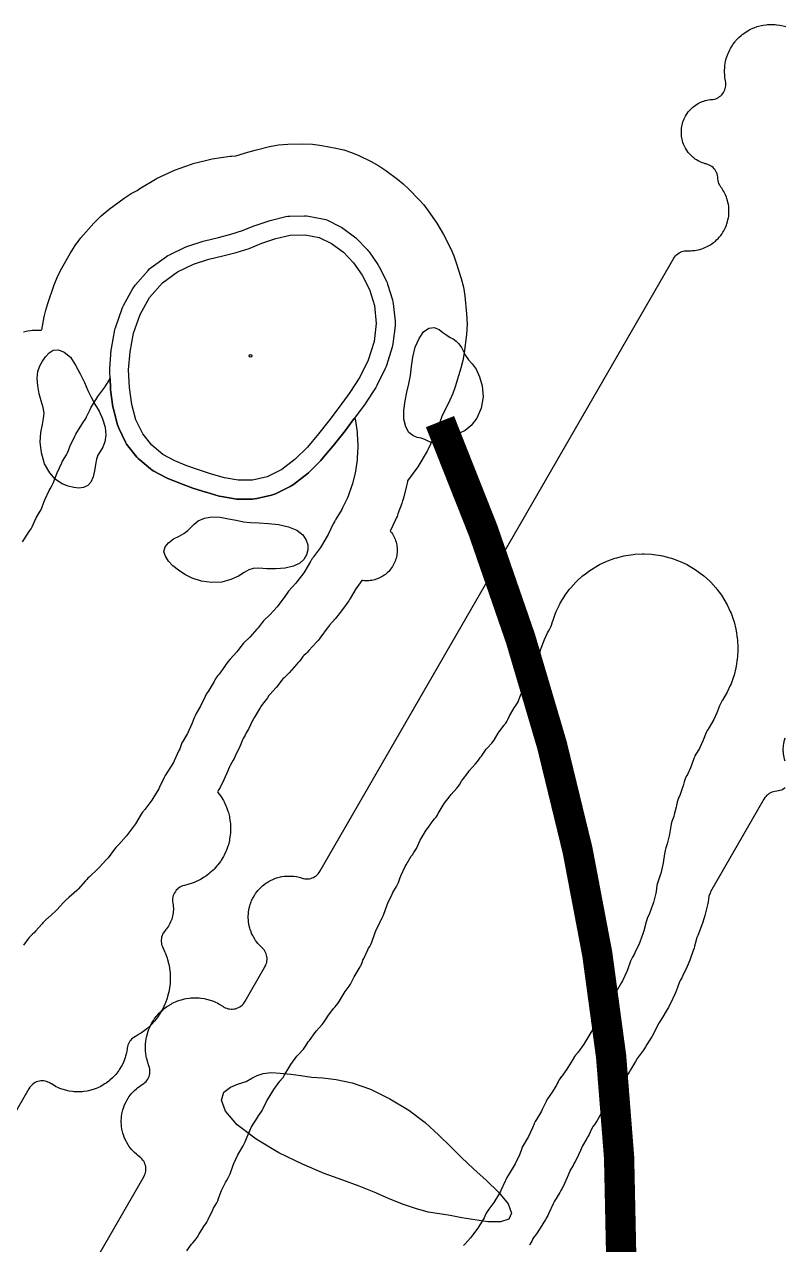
# Model space of a CAD drawing. Extents: x 425531 to 428300, y 1577248 to 1578701.
# Drawn here: x 425972.9 to 426173.7, y 1578055.8 to 1578377.9 of the extents above; entities that cross this region are included whole.
import ezdxf

# ---------------------------------------------------------------- set-up
doc = ezdxf.new("R2010")
doc.units = 21
for name, color, linetype, true_color in [('L-GOLF-BNKR', 7, 'Continuous', 0xe9dcb5), ('L-GOLF-CART', 7, 'Continuous', 0xcfcac0), ('L-GOLF-COLLAR', 7, 'Continuous', 0x5f9a33), ('L-GOLF-FWY', 7, 'Continuous', 0x6a9e35), ('L-GOLF-GRN', 7, 'Continuous', 0x74b23e), ('L-GOLF-PIN', 7, 'Continuous', 0xe0262b), ('L-GOLF-ROUGH', 7, 'Continuous', 0x4f7d2c)]:
    doc.layers.add(name, color=color, linetype=linetype, true_color=true_color)

msp = doc.modelspace()

# ---------------------------------------------------------------- linework, layer by layer
at = {"layer": 'L-GOLF-BNKR'}
for points, elevation in [([(426085.3, 1578295.3), (426086.1, 1578294.9), (426086.9, 1578294.3), (426087.6, 1578293.6), (426088.3, 1578292.6), (426088.8, 1578291.6), (426089.4, 1578290.5), (426090.2, 1578289.4), (426091.1, 1578288.3), (426092.2, 1578286.9), (426093.1, 1578284.9), (426093.8, 1578282.5), (426094, 1578279.6), (426093.5, 1578276.6), (426092.4, 1578274), (426090.9, 1578272), (426089.3, 1578270.7), (426087.8, 1578270), (426086.4, 1578269.4), (426085.3, 1578268.9), (426084.2, 1578268.3), (426083.2, 1578267.7), (426082.2, 1578267.3), (426081.3, 1578267.3), (426080.3, 1578267.5), (426079.5, 1578267.9), (426078.6, 1578268.3), (426077.7, 1578268.7), (426076.6, 1578268.9), (426075.5, 1578269.4), (426074.4, 1578270.2), (426073.6, 1578271.7), (426073.1, 1578273.7), (426073.1, 1578276), (426073.4, 1578278.5), (426073.9, 1578280.8), (426074.4, 1578283), (426074.8, 1578285.2), (426075.1, 1578287.6), (426075.5, 1578290.1), (426076.1, 1578292.7), (426077.1, 1578295), (426078.3, 1578296.8), (426079.7, 1578297.7), (426081.1, 1578297.9), (426082.4, 1578297.4), (426083.4, 1578296.6), (426084.4, 1578295.9), (426085.3, 1578295.3)], 68.46), ([(425990.4, 1578257.1), (425989.6, 1578256.2), (425988.5, 1578255.7), (425987.2, 1578255.5), (425985.9, 1578255.7), (425984.4, 1578256), (425982.8, 1578256.6), (425981.1, 1578257.8), (425979.6, 1578259.5), (425978.2, 1578261.9), (425977.4, 1578264.8), (425977, 1578267.6), (425977.2, 1578270.2), (425977.6, 1578272.3), (425977.9, 1578273.9), (425978.1, 1578275.3), (425977.8, 1578276.8), (425977.3, 1578278.5), (425976.8, 1578280.4), (425976.4, 1578282.5), (425976.2, 1578284.5), (425976.4, 1578286.3), (425976.9, 1578287.8), (425977.6, 1578289), (425978.4, 1578290.2), (425979.4, 1578291.2), (425980.5, 1578291.9), (425981.9, 1578292), (425983.4, 1578291.4), (425985, 1578290.1), (425986.4, 1578288), (425987.6, 1578285.7), (425988.7, 1578283.4), (425989.6, 1578281.3), (425990.5, 1578279.5), (425991.5, 1578277.7), (425992.6, 1578275.8), (425993.5, 1578273.8), (425994.2, 1578271.6), (425994.4, 1578269.5), (425994.1, 1578267.7), (425993.6, 1578266.3), (425992.9, 1578265.2), (425992.3, 1578264.2), (425991.9, 1578263.1), (425991.6, 1578261.7), (425991.4, 1578260.1), (425991, 1578258.5), (425990.4, 1578257.1)], 68.43), ([(426047.4, 1578237.9), (426046.7, 1578236.7), (426045.6, 1578235.7), (426043.9, 1578234.9), (426041.7, 1578234.4), (426039.3, 1578234.2), (426036.9, 1578234.2), (426034.8, 1578234.4), (426033.3, 1578234.3), (426032.1, 1578233.9), (426030.9, 1578233.2), (426029.4, 1578232.3), (426027.4, 1578231.4), (426025, 1578230.7), (426022.3, 1578230.6), (426019.6, 1578230.9), (426017.2, 1578231.7), (426015.2, 1578232.7), (426013.6, 1578233.8), (426012.1, 1578235), (426010.9, 1578236.2), (426010.1, 1578237.5), (426009.7, 1578238.7), (426010, 1578240), (426010.9, 1578241.1), (426012.2, 1578242.1), (426013.7, 1578242.8), (426015, 1578243.5), (426016, 1578244.3), (426016.8, 1578245.1), (426017.7, 1578246), (426018.8, 1578246.9), (426020.4, 1578247.6), (426022.4, 1578247.9), (426024.6, 1578247.8), (426026.8, 1578247.4), (426028.8, 1578247), (426030.7, 1578246.6), (426032.6, 1578246.4), (426034.8, 1578246.3), (426037.3, 1578246.2), (426040, 1578245.9), (426042.6, 1578245.3), (426044.8, 1578244.4), (426046.4, 1578243.2), (426047.3, 1578241.8), (426047.7, 1578240.5), (426047.7, 1578239.2), (426047.4, 1578237.9)], 67.36), ([(426057, 1578072.8), (426052, 1578074.6), (426046.3, 1578077), (426040.1, 1578080), (426034.1, 1578083.6), (426029.1, 1578087.4), (426026, 1578091), (426024.9, 1578093.9), (426025.5, 1578096), (426027.3, 1578097.4), (426029.4, 1578098.2), (426031.4, 1578098.9), (426032.9, 1578099.7), (426034.3, 1578100.4), (426035.9, 1578101), (426038, 1578101.2), (426040.4, 1578101.1), (426043.2, 1578100.8), (426045.9, 1578100.4), (426048.7, 1578100), (426051.7, 1578099.8), (426055.2, 1578099.4), (426059.4, 1578098.5), (426064.3, 1578096.8), (426069.4, 1578094.3), (426074.4, 1578091.3), (426078.7, 1578088), (426082.3, 1578084.7), (426085.4, 1578081.7), (426088.3, 1578078.8), (426091.5, 1578075.8), (426094.9, 1578072.7), (426098.1, 1578069.6), (426100.6, 1578066.6), (426101.5, 1578064.1), (426100.8, 1578062.5), (426098.6, 1578061.8), (426095.3, 1578061.8), (426091.8, 1578062.3), (426088.4, 1578062.9), (426085.3, 1578063.5), (426082.5, 1578063.9), (426079.5, 1578064.4), (426076.2, 1578065.3), (426072.7, 1578066.5), (426069, 1578068), (426065.2, 1578069.6), (426061.3, 1578071.2), (426057, 1578072.8)], 68.53)]:
    msp.add_lwpolyline(points, close=True, dxfattribs=dict(at, elevation=elevation))
at = {"layer": 'L-GOLF-CART', "const_width": 8}
msp.add_lwpolyline([(426082.63, 1578273.06), (426094.04, 1578244.26), (426103.89, 1578215.8), (426112.2, 1578187.69), (426118.96, 1578159.93), (426124.17, 1578132.53), (426127.83, 1578105.47), (426129.94, 1578078.76), (426130.5, 1578052.4), (426129.51, 1578026.39), (426126.98, 1578000.73), (426122.89, 1577975.42), (426117.26, 1577950.46), (426110.08, 1577925.85), (426101.34, 1577901.59), (426091.06, 1577877.67), (426079.23, 1577854.11), (426065.85, 1577830.9), (426050.93, 1577808.04), (426034.45, 1577785.52), (426016.43, 1577763.36), (425996.85, 1577741.54), (425975.73, 1577720.08), (425953.06, 1577698.96)], dxfattribs=at)
at = {"layer": 'L-GOLF-COLLAR', "elevation": 72.2}
msp.add_lwpolyline([(426051.63, 1578326.61), (426052.06, 1578326.51), (426052.48, 1578326.37), (426052.88, 1578326.2), (426056.18, 1578324.6), (426056.59, 1578324.38), (426056.98, 1578324.12), (426060.08, 1578321.82), (426060.4, 1578321.56), (426060.7, 1578321.27), (426063.4, 1578318.47), (426063.66, 1578318.17), (426063.9, 1578317.86), (426066.2, 1578314.56), (426066.57, 1578313.94), (426068.47, 1578310.14), (426068.64, 1578309.76), (426068.78, 1578309.38), (426070.08, 1578305.18), (426070.2, 1578304.71), (426070.27, 1578304.23), (426070.77, 1578299.53), (426070.8, 1578298.95), (426070.76, 1578298.38), (426070.16, 1578293.58), (426070.09, 1578293.15), (426069.98, 1578292.74), (426068.48, 1578287.84), (426068.35, 1578287.46), (426068.19, 1578287.1), (426065.99, 1578282.6), (426065.68, 1578282.05), (426062.98, 1578277.95), (426062.83, 1578277.73), (426060.03, 1578273.93), (426060, 1578273.9), (426057.3, 1578270.3), (426057.2, 1578270.18), (426054.4, 1578266.68), (426054.35, 1578266.61), (426051.45, 1578263.11), (426051.14, 1578262.76), (426047.94, 1578259.56), (426047.45, 1578259.14), (426043.95, 1578256.44), (426043.54, 1578256.15), (426043.09, 1578255.91), (426039.19, 1578254.01), (426038.67, 1578253.79), (426038.12, 1578253.63), (426034.22, 1578252.73), (426033.67, 1578252.63), (426033.1, 1578252.6), (426029.3, 1578252.6), (426028.89, 1578252.62), (426028.48, 1578252.67), (426024.88, 1578253.27), (426024.29, 1578253.4), (426020.89, 1578254.4), (426020.81, 1578254.43), (426017.61, 1578255.43), (426017.39, 1578255.5), (426014.09, 1578256.7), (426013.92, 1578256.77), (426010.72, 1578258.07), (426010.25, 1578258.28), (426007.05, 1578259.98), (426006.62, 1578260.24), (426006.21, 1578260.55), (426003.31, 1578262.95), (426002.94, 1578263.29), (426002.6, 1578263.68), (426000.2, 1578266.68), (425999.87, 1578267.13), (425999.6, 1578267.61), (425997.8, 1578271.31), (425997.62, 1578271.75), (425997.47, 1578272.2), (425996.37, 1578276.3), (425996.24, 1578276.94), (425995.64, 1578281.44), (425995.6, 1578281.88), (425995.4, 1578286.48), (425995.42, 1578287.12), (425995.82, 1578291.92), (425995.88, 1578292.4), (425996.78, 1578297.3), (425996.87, 1578297.67), (425996.98, 1578298.04), (425998.68, 1578302.94), (425998.84, 1578303.34), (425999.03, 1578303.73), (426001.53, 1578308.23), (426001.81, 1578308.67), (426002.13, 1578309.09), (426005.53, 1578312.99), (426005.93, 1578313.39), (426006.37, 1578313.75), (426010.37, 1578316.65), (426010.75, 1578316.9), (426011.15, 1578317.11), (426015.35, 1578319.11), (426015.99, 1578319.37), (426020.09, 1578320.67), (426020.42, 1578320.76), (426024.09, 1578321.65), (426027.41, 1578322.5), (426030.48, 1578323.5), (426033.7, 1578324.82), (426034.06, 1578324.96), (426037.76, 1578326.16), (426038.15, 1578326.27), (426041.95, 1578327.17), (426042.46, 1578327.26), (426042.97, 1578327.3), (426046.87, 1578327.4), (426047.4, 1578327.38), (426047.93, 1578327.31), (426051.63, 1578326.61)], close=True, dxfattribs=at)
at = {"layer": 'L-GOLF-FWY'}
for points, elevation in [([(425972.38, 1578241.28), (425973.64, 1578243.37), (425973.91, 1578243.78), (425974.27, 1578244.27), (425974.61, 1578244.78), (425974.9, 1578245.32), (425976.01, 1578247.66), (425976.24, 1578248.09), (425977.05, 1578249.45), (425977.34, 1578249.99), (425977.57, 1578250.55), (425978.06, 1578251.93), (425978.25, 1578252.38), (425979.43, 1578254.88), (425979.67, 1578255.31), (425980.03, 1578255.91), (425980.32, 1578256.45), (425980.55, 1578257.02), (425981.3, 1578259.11), (425981.49, 1578259.56), (425982.72, 1578262.17), (425982.95, 1578262.61), (425983.97, 1578264.3), (425984.26, 1578264.84), (425984.49, 1578265.41), (425984.78, 1578266.21), (425984.97, 1578266.66), (425986.24, 1578269.35), (425986.47, 1578269.78), (425987.99, 1578272.33), (425988.27, 1578272.74), (425988.64, 1578273.23), (425988.98, 1578273.74), (425989.27, 1578274.28), (425990.21, 1578276.28), (425990.44, 1578276.71), (425991.98, 1578279.28), (425992.25, 1578279.69), (425994.07, 1578282.14), (425994.18, 1578282.3), (425994.36, 1578282.55), (425994.68, 1578283.08), (425994.74, 1578283.2), (425994.87, 1578283.42), (425995.49, 1578284.46), (425995.6, 1578281.88), (425995.64, 1578281.44), (425996.24, 1578276.94), (425996.37, 1578276.3), (425997.47, 1578272.2), (425997.62, 1578271.75), (425997.8, 1578271.31), (425999.6, 1578267.61), (425999.87, 1578267.13), (426000.2, 1578266.68), (426002.6, 1578263.68), (426002.94, 1578263.29), (426003.31, 1578262.95), (426006.21, 1578260.55), (426006.62, 1578260.24), (426007.05, 1578259.98), (426010.25, 1578258.28), (426010.72, 1578258.07), (426013.92, 1578256.77), (426014.09, 1578256.7), (426017.39, 1578255.5), (426017.61, 1578255.43), (426020.81, 1578254.43), (426020.89, 1578254.4), (426024.29, 1578253.4), (426024.88, 1578253.27), (426028.48, 1578252.67), (426028.89, 1578252.62), (426029.3, 1578252.6), (426033.1, 1578252.6), (426033.67, 1578252.63), (426034.22, 1578252.73), (426038.12, 1578253.63), (426038.67, 1578253.79), (426039.19, 1578254.01), (426043.09, 1578255.91), (426043.54, 1578256.15), (426043.95, 1578256.44), (426047.45, 1578259.14), (426047.94, 1578259.56), (426051.14, 1578262.76), (426051.45, 1578263.11), (426054.35, 1578266.61), (426054.4, 1578266.68), (426057.2, 1578270.18), (426057.3, 1578270.3), (426060, 1578273.9), (426060.03, 1578273.93), (426060.12, 1578274.06), (426060.21, 1578273.72), (426060.3, 1578273.24), (426060.74, 1578270.31), (426060.78, 1578269.82), (426060.93, 1578266.86), (426060.93, 1578266.37), (426060.78, 1578263.41), (426060.74, 1578262.93), (426060.3, 1578260), (426060.21, 1578259.52), (426059.49, 1578256.64), (426059.34, 1578256.17), (426058.35, 1578253.39), (426058.16, 1578252.93), (426056.89, 1578250.26), (426056.66, 1578249.82), (426055.14, 1578247.28), (426055.01, 1578247.08), (426054.99, 1578247.06), (426054.88, 1578246.87), (426054.73, 1578246.64), (426054.44, 1578246.1), (426053.09, 1578243.23), (426052.85, 1578242.79), (426051.31, 1578240.23), (426051.04, 1578239.82), (426049.2, 1578237.33), (426049.12, 1578237.21), (426048.91, 1578236.93), (426048.6, 1578236.41), (426048.55, 1578236.32), (426048.43, 1578236.11), (426046.9, 1578233.56), (426046.63, 1578233.15), (426044.86, 1578230.76), (426044.55, 1578230.38), (426042.62, 1578228.26), (426042.23, 1578227.78), (426041.82, 1578227.17), (426041.82, 1578227.17), (426041.62, 1578226.87), (426039.9, 1578224.55), (426039.59, 1578224.17), (426037.65, 1578222.04), (426037.3, 1578221.69), (426036.46, 1578220.92), (426036.02, 1578220.49), (426035.64, 1578220.01), (426034.59, 1578218.61), (426034.28, 1578218.23), (426032.43, 1578216.18), (426032.08, 1578215.83), (426031.17, 1578215.01), (426030.73, 1578214.58), (426030.35, 1578214.1), (426029.27, 1578212.66), (426028.96, 1578212.28), (426027.2, 1578210.33), (426026.58, 1578209.64), (426026.15, 1578209.01), (426026.09, 1578208.91), (426025.82, 1578208.5), (426024.28, 1578206.42), (426024.13, 1578206.23), (426024, 1578206.07), (426023.97, 1578206.04), (426023.69, 1578205.69), (426023.42, 1578205.29), (426023.21, 1578204.9), (426023.19, 1578204.85), (426023.07, 1578204.64), (426022.97, 1578204.47), (426021.63, 1578202.24), (426021.36, 1578201.83), (426021.3, 1578201.75), (426020.88, 1578201.11), (426020.6, 1578200.53), (426019.36, 1578197.91), (426019.13, 1578197.48), (426018.21, 1578195.96), (426017.93, 1578195.42), (426017.69, 1578194.85), (426017.29, 1578193.73), (426017.1, 1578193.28), (426015.9, 1578190.73), (426015.67, 1578190.3), (426014.77, 1578188.8), (426014.48, 1578188.26), (426014.25, 1578187.69), (426013.88, 1578186.66), (426013.69, 1578186.21), (426012.43, 1578183.55), (426012.2, 1578183.11), (426010.68, 1578180.58), (426010.41, 1578180.17), (426010.37, 1578180.13), (426010.03, 1578179.62), (426009.74, 1578179.08), (426008.56, 1578176.58), (426008.33, 1578176.14), (426006.77, 1578173.54), (426006.49, 1578173.13), (426004.68, 1578170.69), (426004.53, 1578170.49), (426004.39, 1578170.31), (426004.38, 1578170.3), (426004.08, 1578169.94), (426003.74, 1578169.43), (426002.23, 1578166.91), (426001.95, 1578166.5), (426000.13, 1578164.04), (425999.82, 1578163.67), (425997.77, 1578161.4), (425997.55, 1578161.18), (425997.55, 1578161.18), (425997.03, 1578160.66), (425996.64, 1578160.19), (425994.96, 1578157.92), (425994.65, 1578157.54), (425992.64, 1578155.32), (425992.29, 1578154.97), (425990.03, 1578152.92), (425989.6, 1578152.49), (425989.33, 1578152.17), (425989.28, 1578152.11), (425989.13, 1578151.92), (425989.01, 1578151.79), (425987.09, 1578149.67), (425986.74, 1578149.32), (425984.62, 1578147.4), (425984.24, 1578147.09), (425984.06, 1578146.96), (425983.59, 1578146.57), (425983.16, 1578146.14), (425981.39, 1578144.18), (425981.04, 1578143.83), (425979.03, 1578142.01), (425978.84, 1578141.85), (425978.82, 1578141.83), (425978.44, 1578141.49), (425978.16, 1578141.2), (425977.77, 1578140.72), (425977.77, 1578140.72), (425977.57, 1578140.48), (425975.83, 1578138.56), (425975.49, 1578138.22), (425974.89, 1578137.68), (425974.46, 1578137.25), (425974.07, 1578136.77), (425972.63, 1578134.83)], 69.42), ([(426015.74, 1578054.17), (426017.04, 1578055.91), (426017.35, 1578056.29), (426017.89, 1578056.89), (426018.23, 1578057.3), (426018.47, 1578057.64), (426018.73, 1578058.1), (426018.82, 1578058.26), (426018.96, 1578058.51), (426020.06, 1578060.35), (426020.34, 1578060.76), (426020.74, 1578061.3), (426021.03, 1578061.73), (426021.24, 1578062.1), (426021.45, 1578062.57), (426021.52, 1578062.74), (426021.63, 1578062.99), (426022.59, 1578065.01), (426022.82, 1578065.44), (426023.65, 1578066.83), (426023.94, 1578067.37), (426024.17, 1578067.93), (426024.77, 1578069.61), (426024.96, 1578070.06), (426025.99, 1578072.23), (426026.22, 1578072.67), (426026.67, 1578073.41), (426026.96, 1578073.95), (426027.19, 1578074.52), (426027.99, 1578076.77), (426028.18, 1578077.22), (426029.27, 1578079.52), (426029.5, 1578079.95), (426030.63, 1578081.84), (426030.91, 1578082.36), (426031.14, 1578082.91), (426031.48, 1578083.84), (426031.66, 1578084.26), (426032.8, 1578086.68), (426033.03, 1578087.11), (426034.4, 1578089.39), (426034.67, 1578089.8), (426035.32, 1578090.67), (426035.66, 1578091.18), (426035.95, 1578091.72), (426036.83, 1578093.57), (426037.06, 1578094.01), (426038.45, 1578096.33), (426038.72, 1578096.74), (426040.33, 1578098.91), (426040.64, 1578099.29), (426040.7, 1578099.36), (426041.18, 1578099.95), (426041.49, 1578100.45), (426042.99, 1578102.94), (426043.26, 1578103.34), (426044.86, 1578105.5), (426045.17, 1578105.88), (426046.58, 1578107.43), (426046.97, 1578107.9), (426047.31, 1578108.41), (426047.85, 1578109.31), (426048.12, 1578109.72), (426049.68, 1578111.83), (426049.99, 1578112.21), (426051.52, 1578113.9), (426051.9, 1578114.35), (426052.23, 1578114.84), (426052.74, 1578115.69), (426053, 1578116.06), (426054.52, 1578118.12), (426054.84, 1578118.5), (426055.28, 1578118.99), (426055.67, 1578119.47), (426056.01, 1578119.98), (426057.34, 1578122.2), (426057.62, 1578122.61), (426058.66, 1578124.02), (426059, 1578124.53), (426059.29, 1578125.07), (426059.96, 1578126.49), (426060.19, 1578126.92), (426061.53, 1578129.16), (426061.61, 1578129.3), (426061.69, 1578129.43), (426061.87, 1578129.79), (426062.07, 1578130.27), (426062.29, 1578130.9), (426062.48, 1578131.35), (426063.56, 1578133.64), (426063.79, 1578134.07), (426064.06, 1578134.52), (426064.35, 1578135.06), (426064.59, 1578135.63), (426065.5, 1578138.18), (426065.69, 1578138.63), (426066.8, 1578140.98), (426067.03, 1578141.41), (426067.16, 1578141.63), (426067.4, 1578142.08), (426067.57, 1578142.45), (426067.66, 1578142.71), (426067.67, 1578142.75), (426068.66, 1578145.49), (426068.84, 1578145.94), (426069.98, 1578148.35), (426070.21, 1578148.78), (426071.13, 1578150.32), (426071.42, 1578150.86), (426071.65, 1578151.42), (426072.11, 1578152.69), (426072.3, 1578153.14), (426073.45, 1578155.58), (426073.68, 1578156.01), (426075.06, 1578158.32), (426075.33, 1578158.72), (426075.76, 1578159.3), (426076.1, 1578159.81), (426076.39, 1578160.35), (426077.42, 1578162.53), (426077.65, 1578162.97), (426079.02, 1578165.24), (426079.29, 1578165.65), (426080.87, 1578167.78), (426081.18, 1578168.16), (426081.21, 1578168.19), (426081.54, 1578168.58), (426081.77, 1578168.92), (426082.03, 1578169.36), (426082.06, 1578169.42), (426082.18, 1578169.63), (426083.49, 1578171.81), (426083.76, 1578172.22), (426085.28, 1578174.26), (426085.59, 1578174.64), (426087.12, 1578176.33), (426087.51, 1578176.81), (426087.85, 1578177.32), (426088.34, 1578178.13), (426088.61, 1578178.53), (426090.03, 1578180.45), (426090.34, 1578180.83), (426091.94, 1578182.59), (426092.05, 1578182.71), (426092.58, 1578183.31), (426093.02, 1578183.94), (426093.28, 1578184.38), (426093.55, 1578184.78), (426094.86, 1578186.56), (426095.18, 1578186.94), (426096.28, 1578188.15), (426096.67, 1578188.63), (426097.01, 1578189.14), (426097.99, 1578190.77), (426098.26, 1578191.18), (426099.48, 1578192.83), (426099.64, 1578193.02), (426099.68, 1578193.08), (426099.78, 1578193.22), (426099.99, 1578193.47), (426100.26, 1578193.87), (426100.55, 1578194.41), (426101.01, 1578195.38), (426101.24, 1578195.81), (426102.24, 1578197.48), (426102.51, 1578197.89), (426102.68, 1578198.11), (426103.02, 1578198.62), (426103.25, 1578199.05), (426103.48, 1578199.62), (426103.73, 1578200.31), (426103.92, 1578200.76), (426104.73, 1578202.48), (426104.96, 1578202.91), (426105.58, 1578203.94), (426105.86, 1578204.48), (426106.05, 1578204.93), (426106.19, 1578205.39), (426106.19, 1578205.4), (426106.27, 1578205.64), (426106.34, 1578205.86), (426106.98, 1578207.65), (426107.17, 1578208.11), (426107.99, 1578209.83), (426108.22, 1578210.27), (426108.41, 1578210.58), (426108.7, 1578211.12), (426108.88, 1578211.57), (426109.06, 1578212.16), (426109.22, 1578212.8), (426109.36, 1578213.27), (426110.02, 1578215.09), (426110.2, 1578215.55), (426111.03, 1578217.3), (426111.27, 1578217.73), (426111.63, 1578218.34), (426111.92, 1578218.88), (426112.11, 1578219.33), (426112.28, 1578219.92), (426112.35, 1578220.17), (426112.49, 1578220.64), (426113.15, 1578222.49), (426113.34, 1578222.94), (426114.18, 1578224.72), (426114.41, 1578225.15), (426115.42, 1578226.83), (426115.69, 1578227.24), (426116.86, 1578228.82), (426117.17, 1578229.19), (426118.49, 1578230.65), (426118.83, 1578230.99), (426120.29, 1578232.31), (426120.67, 1578232.62), (426122.24, 1578233.79), (426122.65, 1578234.06), (426124.33, 1578235.07), (426124.76, 1578235.3), (426126.54, 1578236.14), (426126.99, 1578236.33), (426128.84, 1578236.99), (426129.31, 1578237.13), (426131.21, 1578237.61), (426131.69, 1578237.71), (426133.63, 1578237.99), (426134.12, 1578238.04), (426136.08, 1578238.14), (426136.57, 1578238.14), (426138.53, 1578238.04), (426139.02, 1578237.99), (426140.96, 1578237.71), (426141.44, 1578237.61), (426143.34, 1578237.13), (426143.81, 1578236.99), (426145.66, 1578236.33), (426146.11, 1578236.14), (426147.88, 1578235.3), (426148.31, 1578235.07), (426150, 1578234.06), (426150.41, 1578233.79), (426151.98, 1578232.62), (426152.36, 1578232.31), (426153.81, 1578230.99), (426154.16, 1578230.65), (426155.48, 1578229.19), (426155.79, 1578228.81), (426156.96, 1578227.24), (426157.23, 1578226.83), (426158.24, 1578225.15), (426158.47, 1578224.72), (426159.31, 1578222.94), (426159.5, 1578222.49), (426160.16, 1578220.64), (426160.3, 1578220.17), (426160.78, 1578218.27), (426160.87, 1578217.79), (426161.16, 1578215.85), (426161.21, 1578215.36), (426161.3, 1578213.4), (426161.3, 1578212.91), (426161.21, 1578210.95), (426161.16, 1578210.46), (426160.87, 1578208.52), (426160.78, 1578208.04), (426160.3, 1578206.14), (426160.16, 1578205.67), (426159.5, 1578203.82), (426159.31, 1578203.37), (426158.47, 1578201.6), (426158.24, 1578201.17), (426157.23, 1578199.48), (426157.2, 1578199.44), (426156.86, 1578198.89), (426156.68, 1578198.52), (426156.49, 1578198.05), (426155.97, 1578196.59), (426155.78, 1578196.14), (426154.95, 1578194.38), (426154.72, 1578193.95), (426153.72, 1578192.29), (426153.59, 1578192.08), (426153.51, 1578191.96), (426153.46, 1578191.87), (426153.24, 1578191.55), (426153.01, 1578191.12), (426152.78, 1578190.55), (426152.36, 1578189.39), (426152.17, 1578188.94), (426151.36, 1578187.21), (426151.13, 1578186.78), (426150.22, 1578185.27), (426149.98, 1578184.82), (426149.81, 1578184.45), (426149.71, 1578184.16), (426149.7, 1578184.12), (426148.97, 1578182.1), (426148.79, 1578181.64), (426147.97, 1578179.92), (426147.81, 1578179.63), (426147.81, 1578179.63), (426147.47, 1578178.98), (426147.28, 1578178.52), (426147.1, 1578177.94), (426146.85, 1578176.92), (426146.7, 1578176.45), (426146.05, 1578174.61), (426145.86, 1578174.16), (426145.64, 1578173.7), (426145.41, 1578173.14), (426145.27, 1578172.67), (426145.15, 1578172.07), (426145.1, 1578171.78), (426145.01, 1578171.3), (426144.51, 1578169.31), (426144.37, 1578168.84), (426143.87, 1578167.45), (426143.69, 1578166.86), (426143.57, 1578166.26), (426143.27, 1578164.19), (426143.17, 1578163.71), (426142.63, 1578161.57), (426142.49, 1578161.1), (426142.3, 1578160.56), (426142.08, 1578159.82), (426141.95, 1578158.98), (426141.94, 1578158.95), (426141.59, 1578156.59), (426141.5, 1578156.11), (426140.92, 1578153.79), (426140.78, 1578153.32), (426140.22, 1578151.77), (426140.04, 1578151.18), (426139.92, 1578150.58), (426139.7, 1578149.05), (426139.6, 1578148.57), (426138.98, 1578146.1), (426138.84, 1578145.63), (426137.98, 1578143.24), (426137.79, 1578142.78), (426137.48, 1578142.13), (426137.25, 1578141.56), (426137.07, 1578140.98), (426136.48, 1578138.6), (426136.33, 1578138.13), (426135.44, 1578135.63), (426135.25, 1578135.18), (426134.12, 1578132.78), (426133.89, 1578132.35), (426133.5, 1578131.71), (426133.21, 1578131.17), (426132.98, 1578130.6), (426132.17, 1578128.34), (426131.98, 1578127.89), (426130.83, 1578125.46), (426130.6, 1578125.03), (426129.22, 1578122.72), (426128.95, 1578122.31), (426128.6, 1578121.84), (426128.26, 1578121.33), (426127.97, 1578120.79), (426126.88, 1578118.49), (426126.65, 1578118.06), (426125.28, 1578115.77), (426125.01, 1578115.37), (426123.42, 1578113.23), (426123.34, 1578113.13), (426122.87, 1578112.47), (426122.5, 1578111.8), (426122.48, 1578111.77), (426122.25, 1578111.33), (426120.92, 1578109.11), (426120.65, 1578108.7), (426119.1, 1578106.62), (426118.79, 1578106.24), (426118.74, 1578106.18), (426118.41, 1578105.79), (426118.18, 1578105.46), (426117.92, 1578105.02), (426117.85, 1578104.89), (426117.73, 1578104.68), (426116.43, 1578102.51), (426116.16, 1578102.11), (426114.61, 1578100.02), (426114.59, 1578099.99), (426114.27, 1578099.57), (426114.05, 1578099.22), (426113.82, 1578098.77), (426113.62, 1578098.36), (426113.39, 1578097.93), (426112.12, 1578095.8), (426111.84, 1578095.39), (426111.31, 1578094.67), (426110.97, 1578094.16), (426110.68, 1578093.62), (426109.64, 1578091.43), (426109.41, 1578090.99), (426108.13, 1578088.86), (426108.11, 1578088.82), (426107.77, 1578088.27), (426107.59, 1578087.91), (426107.4, 1578087.44), (426107.27, 1578087.07), (426107.08, 1578086.62), (426105.99, 1578084.32), (426105.76, 1578083.89), (426104.63, 1578082), (426104.35, 1578081.48), (426104.12, 1578080.93), (426103.77, 1578079.96), (426103.59, 1578079.54), (426102.46, 1578077.15), (426102.23, 1578076.72), (426100.88, 1578074.47), (426100.75, 1578074.26), (426100.7, 1578074.18), (426100.31, 1578073.52), (426100.05, 1578072.91), (426100.05, 1578072.9), (426099.95, 1578072.68), (426099.88, 1578072.52), (426098.73, 1578070.09), (426098.5, 1578069.66), (426097.12, 1578067.35), (426096.84, 1578066.94), (426095.49, 1578065.12), (426095.15, 1578064.61), (426094.86, 1578064.07), (426094.5, 1578063.3), (426094.27, 1578062.87), (426092.88, 1578060.55), (426092.6, 1578060.14), (426090.99, 1578057.97), (426090.68, 1578057.59), (426089.27, 1578056.03), (426088.88, 1578055.56)], 70.9)]:
    msp.add_lwpolyline(points, dxfattribs=dict(at, elevation=elevation))
at = {"layer": 'L-GOLF-GRN', "elevation": 72.2}
msp.add_lwpolyline([(426050.7, 1578321.7), (426054, 1578320.1), (426057.1, 1578317.8), (426059.8, 1578315), (426062.1, 1578311.7), (426064, 1578307.9), (426065.3, 1578303.7), (426065.8, 1578299), (426065.2, 1578294.2), (426063.7, 1578289.3), (426061.5, 1578284.8), (426058.8, 1578280.7), (426056, 1578276.9), (426053.3, 1578273.3), (426050.5, 1578269.8), (426047.6, 1578266.3), (426044.4, 1578263.1), (426040.9, 1578260.4), (426037, 1578258.5), (426033.1, 1578257.6), (426029.3, 1578257.6), (426025.7, 1578258.2), (426022.3, 1578259.2), (426019.1, 1578260.2), (426015.8, 1578261.4), (426012.6, 1578262.7), (426009.4, 1578264.4), (426006.5, 1578266.8), (426004.1, 1578269.8), (426002.3, 1578273.5), (426001.2, 1578277.6), (426000.6, 1578282.1), (426000.4, 1578286.7), (426000.8, 1578291.5), (426001.7, 1578296.4), (426003.4, 1578301.3), (426005.9, 1578305.8), (426009.3, 1578309.7), (426013.3, 1578312.6), (426017.5, 1578314.6), (426021.6, 1578315.9), (426025.3, 1578316.8), (426028.8, 1578317.7), (426032.2, 1578318.8), (426035.6, 1578320.2), (426039.3, 1578321.4), (426043.1, 1578322.3), (426047, 1578322.4), (426050.7, 1578321.7)], close=True, dxfattribs=at)
at = {"layer": 'L-GOLF-PIN'}
msp.add_circle((426032.6, 1578290.4, 72.2), 0.35, dxfattribs=at)
at = {"layer": 'L-GOLF-ROUGH'}
for points, elevation in [([(425988.88, 1578046.84), (426004.37, 1578073.66), (426004.59, 1578074.09), (426004.73, 1578074.45), (426004.84, 1578074.82), (426004.91, 1578075.2), (426004.94, 1578075.59), (426004.94, 1578075.98), (426004.9, 1578076.36), (426004.82, 1578076.74), (426004.71, 1578077.11), (426004.55, 1578077.47), (426004.37, 1578077.81), (426004.15, 1578078.13), (426003.91, 1578078.43), (426003.63, 1578078.71), (426003.26, 1578079.01), (426002.76, 1578079.38), (426002.46, 1578079.63), (426001.92, 1578080.12), (426001.64, 1578080.4), (426001.16, 1578080.93), (426000.91, 1578081.24), (426000.48, 1578081.82), (426000.26, 1578082.14), (425999.89, 1578082.76), (425999.7, 1578083.11), (425999.39, 1578083.76), (425999.24, 1578084.13), (425999, 1578084.81), (425998.88, 1578085.18), (425998.71, 1578085.89), (425998.63, 1578086.27), (425998.53, 1578086.99), (425998.49, 1578087.38), (425998.45, 1578088.1), (425998.45, 1578088.49), (425998.49, 1578089.22), (425998.53, 1578089.61), (425998.63, 1578090.32), (425998.71, 1578090.71), (425998.88, 1578091.41), (425999, 1578091.79), (425999.24, 1578092.47), (425999.39, 1578092.83), (425999.7, 1578093.48), (425999.89, 1578093.83), (426000.26, 1578094.45), (426000.48, 1578094.78), (426000.91, 1578095.36), (426001.16, 1578095.66), (426001.64, 1578096.2), (426001.92, 1578096.48), (426002.46, 1578096.96), (426002.76, 1578097.21), (426003.34, 1578097.64), (426003.67, 1578097.86), (426004, 1578098.06), (426004.41, 1578098.33), (426004.71, 1578098.58), (426004.99, 1578098.86), (426005.24, 1578099.16), (426005.45, 1578099.49), (426005.64, 1578099.83), (426005.79, 1578100.2), (426005.9, 1578100.57), (426005.98, 1578100.95), (426006.02, 1578101.35), (426006.02, 1578101.74), (426005.98, 1578102.13), (426005.9, 1578102.51), (426005.76, 1578102.98), (426005.45, 1578103.85), (426005.34, 1578104.23), (426005.12, 1578105.09), (426005.04, 1578105.48), (426004.91, 1578106.36), (426004.87, 1578106.75), (426004.83, 1578107.65), (426004.83, 1578108.04), (426004.87, 1578108.93), (426004.91, 1578109.32), (426005.04, 1578110.21), (426005.12, 1578110.59), (426005.34, 1578111.46), (426005.45, 1578111.84), (426005.75, 1578112.68), (426005.9, 1578113.04), (426006.28, 1578113.85), (426006.47, 1578114.2), (426006.93, 1578114.96), (426007.15, 1578115.29), (426007.68, 1578116.01), (426007.93, 1578116.31), (426008.53, 1578116.97), (426008.81, 1578117.25), (426009.47, 1578117.85), (426009.77, 1578118.1), (426010.49, 1578118.64), (426010.82, 1578118.85), (426011.59, 1578119.31), (426011.93, 1578119.5), (426012.74, 1578119.88), (426013.1, 1578120.03), (426013.95, 1578120.33), (426014.32, 1578120.45), (426015.19, 1578120.66), (426015.57, 1578120.74), (426016.46, 1578120.87), (426016.85, 1578120.91), (426017.74, 1578120.95), (426018.14, 1578120.95), (426019.03, 1578120.91), (426019.42, 1578120.87), (426020.3, 1578120.74), (426020.69, 1578120.66), (426021.56, 1578120.45), (426021.93, 1578120.33), (426022.78, 1578120.03), (426023.14, 1578119.88), (426023.95, 1578119.5), (426024.29, 1578119.31), (426025.06, 1578118.85), (426025.23, 1578118.75), (426025.24, 1578118.74), (426025.39, 1578118.65), (426025.58, 1578118.52), (426025.93, 1578118.34), (426026.3, 1578118.19), (426026.67, 1578118.07), (426027.06, 1578118), (426027.46, 1578117.96), (426027.85, 1578117.96), (426028.25, 1578118), (426028.63, 1578118.08), (426029.01, 1578118.2), (426029.38, 1578118.36), (426029.72, 1578118.55), (426030.05, 1578118.77), (426030.35, 1578119.03), (426030.63, 1578119.31), (426030.88, 1578119.62), (426031.14, 1578120.04), (426036.39, 1578129.12), (426036.61, 1578129.55), (426036.75, 1578129.91), (426036.86, 1578130.28), (426036.93, 1578130.66), (426036.97, 1578131.05), (426036.96, 1578131.44), (426036.92, 1578131.82), (426036.84, 1578132.2), (426036.73, 1578132.57), (426036.58, 1578132.93), (426036.39, 1578133.27), (426036.18, 1578133.59), (426035.93, 1578133.89), (426035.59, 1578134.23), (426035.29, 1578134.5), (426035.01, 1578134.78), (426034.56, 1578135.27), (426034.32, 1578135.58), (426033.92, 1578136.12), (426033.7, 1578136.44), (426033.35, 1578137.02), (426033.17, 1578137.36), (426032.88, 1578137.97), (426032.73, 1578138.33), (426032.51, 1578138.96), (426032.39, 1578139.34), (426032.23, 1578139.99), (426032.15, 1578140.37), (426032.06, 1578141.03), (426032.02, 1578141.42), (426031.98, 1578142.09), (426031.98, 1578142.48), (426032.02, 1578143.15), (426032.06, 1578143.54), (426032.15, 1578144.21), (426032.23, 1578144.59), (426032.39, 1578145.24), (426032.51, 1578145.62), (426032.73, 1578146.25), (426032.88, 1578146.61), (426033.17, 1578147.21), (426033.35, 1578147.56), (426033.7, 1578148.13), (426033.92, 1578148.46), (426034.32, 1578149), (426034.56, 1578149.3), (426035.01, 1578149.8), (426035.29, 1578150.07), (426035.79, 1578150.52), (426036.09, 1578150.77), (426036.63, 1578151.17), (426036.95, 1578151.39), (426037.53, 1578151.73), (426037.88, 1578151.92), (426038.48, 1578152.2), (426038.84, 1578152.35), (426039.47, 1578152.58), (426039.85, 1578152.69), (426040.5, 1578152.86), (426040.88, 1578152.93), (426041.54, 1578153.03), (426041.94, 1578153.07), (426042.6, 1578153.1), (426043, 1578153.1), (426043.67, 1578153.07), (426044.06, 1578153.03), (426044.72, 1578152.93), (426045.1, 1578152.86), (426045.75, 1578152.69), (426045.94, 1578152.64), (426046.52, 1578152.47), (426046.91, 1578152.39), (426047.3, 1578152.35), (426047.7, 1578152.35), (426048.1, 1578152.39), (426048.48, 1578152.47), (426048.86, 1578152.59), (426049.23, 1578152.75), (426049.58, 1578152.94), (426049.9, 1578153.16), (426050.21, 1578153.42), (426050.48, 1578153.7), (426050.73, 1578154.01), (426051, 1578154.43), (426144.39, 1578316.18), (426144.61, 1578316.51), (426144.85, 1578316.82), (426145.13, 1578317.11), (426145.44, 1578317.36), (426145.77, 1578317.59), (426146.12, 1578317.78), (426146.48, 1578317.93), (426146.86, 1578318.05), (426147.25, 1578318.13), (426147.65, 1578318.17), (426148.05, 1578318.17), (426148.21, 1578318.16), (426148.8, 1578318.16), (426149.23, 1578318.19), (426149.82, 1578318.24), (426150.25, 1578318.31), (426150.83, 1578318.42), (426151.25, 1578318.53), (426151.82, 1578318.7), (426152.23, 1578318.85), (426152.77, 1578319.07), (426153.17, 1578319.26), (426153.69, 1578319.54), (426154.06, 1578319.76), (426154.55, 1578320.09), (426154.91, 1578320.35), (426155.36, 1578320.72), (426155.68, 1578321.02), (426156.1, 1578321.43), (426156.4, 1578321.76), (426156.77, 1578322.21), (426157.03, 1578322.56), (426157.36, 1578323.05), (426157.58, 1578323.43), (426157.86, 1578323.95), (426158.05, 1578324.34), (426158.27, 1578324.89), (426158.42, 1578325.3), (426158.59, 1578325.86), (426158.7, 1578326.29), (426158.81, 1578326.87), (426158.88, 1578327.3), (426158.93, 1578327.89), (426158.95, 1578328.32), (426158.95, 1578328.91), (426158.93, 1578329.35), (426158.88, 1578329.93), (426158.81, 1578330.37), (426158.7, 1578330.95), (426158.59, 1578331.37), (426158.42, 1578331.93), (426158.27, 1578332.35), (426158.05, 1578332.89), (426157.86, 1578333.29), (426157.58, 1578333.8), (426157.36, 1578334.18), (426157.03, 1578334.67), (426156.82, 1578334.96), (426156.61, 1578335.27), (426156.42, 1578335.61), (426156.28, 1578335.95), (426156.16, 1578336.31), (426156.08, 1578336.68), (426156.04, 1578337.06), (426156, 1578337.66), (426155.93, 1578338.05), (426155.82, 1578338.44), (426155.68, 1578338.81), (426155.49, 1578339.17), (426155.28, 1578339.5), (426155.03, 1578339.82), (426154.75, 1578340.1), (426154.44, 1578340.36), (426154.11, 1578340.59), (426153.75, 1578340.78), (426153.38, 1578340.93), (426152.91, 1578341.08), (426152.7, 1578341.13), (426152.33, 1578341.24), (426151.9, 1578341.4), (426151.54, 1578341.55), (426151.12, 1578341.74), (426150.78, 1578341.93), (426150.38, 1578342.16), (426150.06, 1578342.38), (426149.69, 1578342.65), (426149.39, 1578342.9), (426149.05, 1578343.21), (426148.77, 1578343.49), (426148.47, 1578343.82), (426148.22, 1578344.13), (426147.94, 1578344.5), (426147.73, 1578344.82), (426147.49, 1578345.21), (426147.31, 1578345.56), (426147.11, 1578345.97), (426146.96, 1578346.34), (426146.81, 1578346.77), (426146.69, 1578347.14), (426146.58, 1578347.58), (426146.51, 1578347.97), (426146.44, 1578348.42), (426146.4, 1578348.81), (426146.38, 1578349.27), (426146.38, 1578349.66), (426146.4, 1578350.12), (426146.44, 1578350.51), (426146.51, 1578350.96), (426146.58, 1578351.34), (426146.69, 1578351.79), (426146.81, 1578352.16), (426146.96, 1578352.59), (426147.11, 1578352.96), (426147.31, 1578353.37), (426147.49, 1578353.71), (426147.73, 1578354.11), (426147.94, 1578354.43), (426148.22, 1578354.8), (426148.47, 1578355.1), (426148.77, 1578355.44), (426149.05, 1578355.72), (426149.39, 1578356.03), (426149.69, 1578356.27), (426150.06, 1578356.55), (426150.39, 1578356.76), (426150.78, 1578357), (426151.12, 1578357.18), (426151.54, 1578357.38), (426151.9, 1578357.53), (426152.33, 1578357.68), (426152.7, 1578357.8), (426153.15, 1578357.91), (426153.53, 1578357.99), (426153.98, 1578358.05), (426154.18, 1578358.08), (426154.35, 1578358.09), (426154.38, 1578358.1), (426154.72, 1578358.13), (426155.1, 1578358.2), (426155.47, 1578358.31), (426155.82, 1578358.46), (426156.16, 1578358.63), (426156.48, 1578358.84), (426156.78, 1578359.08), (426157.05, 1578359.34), (426157.3, 1578359.64), (426157.52, 1578359.95), (426157.71, 1578360.28), (426157.87, 1578360.63), (426157.99, 1578360.99), (426158.08, 1578361.36), (426158.13, 1578361.74), (426158.14, 1578362.13), (426158.12, 1578362.51), (426158.05, 1578362.98), (426158.02, 1578363.11), (426157.98, 1578363.32), (426157.87, 1578364.11), (426157.83, 1578364.5), (426157.79, 1578365.33), (426157.79, 1578365.72), (426157.83, 1578366.54), (426157.87, 1578366.93), (426157.99, 1578367.75), (426158.06, 1578368.13), (426158.26, 1578368.93), (426158.38, 1578369.31), (426158.65, 1578370.08), (426158.8, 1578370.45), (426159.16, 1578371.19), (426159.34, 1578371.54), (426159.77, 1578372.24), (426159.98, 1578372.57), (426160.47, 1578373.23), (426160.72, 1578373.54), (426161.28, 1578374.15), (426161.55, 1578374.42), (426162.17, 1578374.98), (426162.47, 1578375.23), (426163.13, 1578375.72), (426163.46, 1578375.94), (426164.16, 1578376.36), (426164.51, 1578376.54), (426165.25, 1578376.9), (426165.62, 1578377.05), (426166.39, 1578377.32), (426166.77, 1578377.44), (426167.57, 1578377.64), (426167.95, 1578377.71), (426168.77, 1578377.84), (426169.16, 1578377.87), (426169.98, 1578377.91), (426170.37, 1578377.91), (426171.2, 1578377.87), (426171.59, 1578377.84), (426172.4, 1578377.71), (426172.79, 1578377.64), (426173.59, 1578377.44), (426173.96, 1578377.32)], 68.41), ([(425972.63, 1578296.77), (425973.36, 1578296.95), (425973.74, 1578297.03), (425974.48, 1578297.14), (425974.87, 1578297.18), (425975.62, 1578297.22), (425976.01, 1578297.22), (425976.35, 1578297.2), (425976.84, 1578297.2), (425977.23, 1578297.24), (425977.46, 1578297.28), (425978.09, 1578300.74), (425978.49, 1578302.52), (425979.03, 1578304.27), (425980.73, 1578309.17), (425981.49, 1578311.1), (425982.42, 1578312.96), (425984.92, 1578317.46), (425986.26, 1578319.59), (425987.81, 1578321.57), (425991.21, 1578325.47), (425993.11, 1578327.41), (425995.21, 1578329.13), (425999.21, 1578332.03), (426001.05, 1578333.24), (426002.66, 1578334.09), (426003, 1578334.35), (426003.32, 1578334.57), (426007.45, 1578337.04), (426007.79, 1578337.22), (426012.14, 1578339.28), (426012.5, 1578339.43), (426017.03, 1578341.05), (426017.41, 1578341.16), (426022.07, 1578342.33), (426022.46, 1578342.41), (426027.21, 1578343.11), (426027.6, 1578343.15), (426028.75, 1578343.21), (426031.9, 1578344.23), (426033.77, 1578344.75), (426037.57, 1578345.65), (426040.01, 1578346.1), (426042.48, 1578346.29), (426046.38, 1578346.39), (426048.93, 1578346.32), (426051.46, 1578345.98), (426055.16, 1578345.28), (426057.22, 1578344.8), (426059.23, 1578344.13), (426061.17, 1578343.3), (426064.47, 1578341.7), (426066.44, 1578340.62), (426068.3, 1578339.37), (426071.4, 1578337.07), (426072.94, 1578335.83), (426074.38, 1578334.46), (426077.08, 1578331.66), (426078.34, 1578330.24), (426079.49, 1578328.72), (426081.79, 1578325.42), (426083.57, 1578322.43), (426085.47, 1578318.63), (426086.27, 1578316.84), (426086.93, 1578315), (426088.23, 1578310.8), (426088.81, 1578308.54), (426089.17, 1578306.24), (426089.67, 1578301.54), (426089.8, 1578298.78), (426089.61, 1578296.02), (426089.01, 1578291.22), (426088.67, 1578289.18), (426088.15, 1578287.17), (426086.65, 1578282.27), (426086.02, 1578280.49), (426085.26, 1578278.76), (426083.06, 1578274.26), (426083.02, 1578274.18), (426081.63, 1578270.3), (426081.48, 1578269.94), (426079.42, 1578265.59), (426079.24, 1578265.25), (426076.77, 1578261.12), (426076.55, 1578260.8), (426074.06, 1578257.45), (426074.03, 1578257.27), (426073.94, 1578256.78), (426073.79, 1578256.11), (426073.07, 1578253.24), (426072.88, 1578252.58), (426072.74, 1578252.11), (426072.52, 1578251.46), (426071.53, 1578248.67), (426071.28, 1578248.03), (426071.09, 1578247.57), (426070.81, 1578246.95), (426069.55, 1578244.27), (426069.51, 1578244.19), (426069.6, 1578244.08), (426069.84, 1578243.76), (426070.06, 1578243.43), (426070.26, 1578243.09), (426070.45, 1578242.74), (426070.62, 1578242.38), (426070.77, 1578242.02), (426070.91, 1578241.64), (426071.02, 1578241.27), (426071.12, 1578240.88), (426071.19, 1578240.49), (426071.25, 1578240.09), (426071.29, 1578239.7), (426071.31, 1578239.3), (426071.31, 1578238.91), (426071.29, 1578238.51), (426071.25, 1578238.12), (426071.19, 1578237.72), (426071.12, 1578237.34), (426071.02, 1578236.95), (426070.9, 1578236.57), (426070.77, 1578236.2), (426070.62, 1578235.83), (426070.45, 1578235.47), (426070.26, 1578235.13), (426070.06, 1578234.78), (426069.84, 1578234.46), (426069.6, 1578234.13), (426069.35, 1578233.83), (426069.08, 1578233.53), (426068.8, 1578233.26), (426068.51, 1578232.99), (426068.2, 1578232.74), (426067.88, 1578232.5), (426067.56, 1578232.28), (426067.21, 1578232.07), (426066.87, 1578231.89), (426066.5, 1578231.72), (426066.14, 1578231.57), (426065.76, 1578231.43), (426065.39, 1578231.32), (426065, 1578231.22), (426064.61, 1578231.14), (426064.22, 1578231.09), (426063.83, 1578231.05), (426063.43, 1578231.03), (426063.03, 1578231.03), (426062.63, 1578231.05), (426062.24, 1578231.09), (426062.02, 1578231.12), (426060.64, 1578229.25), (426060.61, 1578229.2), (426060.43, 1578228.91), (426058.91, 1578226.36), (426058.54, 1578225.78), (426058.27, 1578225.37), (426057.87, 1578224.81), (426056.1, 1578222.42), (426055.68, 1578221.88), (426055.37, 1578221.5), (426054.92, 1578220.98), (426053.41, 1578219.32), (426053.25, 1578219.08), (426052.86, 1578218.53), (426051.14, 1578216.21), (426050.72, 1578215.67), (426050.41, 1578215.29), (426049.96, 1578214.77), (426048.02, 1578212.63), (426047.55, 1578212.14), (426047.2, 1578211.79), (426046.71, 1578211.32), (426046.43, 1578211.06), (426045.84, 1578210.27), (426045.42, 1578209.73), (426045.1, 1578209.35), (426044.65, 1578208.83), (426042.8, 1578206.78), (426042.32, 1578206.28), (426041.98, 1578205.93), (426041.48, 1578205.46), (426041.14, 1578205.15), (426040.52, 1578204.32), (426040.1, 1578203.78), (426039.78, 1578203.4), (426039.34, 1578202.88), (426037.67, 1578201.04), (426037.46, 1578200.73), (426037.07, 1578200.16), (426035.52, 1578198.08), (426035.32, 1578197.81), (426035.22, 1578197.69), (426035.21, 1578197.67), (426035.12, 1578197.51), (426034.98, 1578197.27), (426033.64, 1578195.04), (426033.27, 1578194.46), (426033.08, 1578194.17), (426032.01, 1578191.91), (426031.7, 1578191.3), (426031.47, 1578190.88), (426031.14, 1578190.29), (426030.62, 1578189.41), (426030.47, 1578189.01), (426030.22, 1578188.37), (426030.04, 1578187.92), (426029.76, 1578187.29), (426028.55, 1578184.74), (426028.24, 1578184.13), (426028.01, 1578183.7), (426027.67, 1578183.1), (426027.17, 1578182.26), (426027.06, 1578181.95), (426026.81, 1578181.31), (426026.62, 1578180.85), (426026.35, 1578180.23), (426025.09, 1578177.56), (426024.78, 1578176.95), (426024.54, 1578176.51), (426024.21, 1578175.92), (426023.86, 1578175.34), (426023.98, 1578175.19), (426024.64, 1578174.3), (426024.86, 1578173.97), (426025.43, 1578173.02), (426025.61, 1578172.67), (426026.09, 1578171.67), (426026.24, 1578171.31), (426026.61, 1578170.26), (426026.73, 1578169.88), (426027, 1578168.81), (426027.07, 1578168.42), (426027.24, 1578167.32), (426027.28, 1578166.93), (426027.33, 1578165.82), (426027.33, 1578165.43), (426027.28, 1578164.32), (426027.24, 1578163.93), (426027.07, 1578162.83), (426027, 1578162.44), (426026.73, 1578161.36), (426026.61, 1578160.99), (426026.24, 1578159.94), (426026.09, 1578159.58), (426025.61, 1578158.58), (426025.43, 1578158.23), (426024.86, 1578157.28), (426024.64, 1578156.95), (426023.98, 1578156.06), (426023.73, 1578155.75), (426022.98, 1578154.93), (426022.7, 1578154.65), (426021.88, 1578153.91), (426021.58, 1578153.66), (426020.68, 1578152.99), (426020.36, 1578152.78), (426019.4, 1578152.2), (426019.06, 1578152.02), (426018.05, 1578151.54), (426017.69, 1578151.39), (426016.64, 1578151.02), (426016.27, 1578150.91), (426015.12, 1578150.62), (426014.63, 1578150.47), (426014.26, 1578150.31), (426013.91, 1578150.12), (426013.57, 1578149.89), (426013.26, 1578149.63), (426012.98, 1578149.34), (426012.73, 1578149.02), (426012.51, 1578148.68), (426012.33, 1578148.31), (426012.19, 1578147.94), (426012.08, 1578147.54), (426012.02, 1578147.14), (426012, 1578146.74), (426012.02, 1578146.33), (426012.06, 1578146.03), (426012.06, 1578146), (426012.15, 1578145.37), (426012.19, 1578145.02), (426012.21, 1578144.58), (426012.21, 1578144.19), (426012.19, 1578143.75), (426012.15, 1578143.36), (426012.08, 1578142.93), (426012.01, 1578142.54), (426011.9, 1578142.12), (426011.79, 1578141.74), (426011.64, 1578141.33), (426011.49, 1578140.97), (426011.3, 1578140.57), (426011.12, 1578140.23), (426010.89, 1578139.85), (426010.67, 1578139.52), (426010.41, 1578139.17), (426010.16, 1578138.87), (426010.09, 1578138.79), (426009.78, 1578138.41), (426009.56, 1578138.09), (426009.38, 1578137.74), (426009.23, 1578137.38), (426009.11, 1578137), (426009.04, 1578136.62), (426009, 1578136.23), (426009, 1578135.84), (426009.04, 1578135.45), (426009.11, 1578135.06), (426009.23, 1578134.69), (426009.41, 1578134.23), (426009.99, 1578133.01), (426010.14, 1578132.65), (426010.59, 1578131.4), (426010.7, 1578131.03), (426011.02, 1578129.75), (426011.1, 1578129.36), (426011.29, 1578128.05), (426011.33, 1578127.66), (426011.4, 1578126.34), (426011.4, 1578125.95), (426011.33, 1578124.63), (426011.29, 1578124.24), (426011.1, 1578122.93), (426011.02, 1578122.55), (426010.7, 1578121.26), (426010.59, 1578120.89), (426010.14, 1578119.64), (426009.99, 1578119.28), (426009.43, 1578118.08), (426009.24, 1578117.74), (426008.56, 1578116.6), (426008.34, 1578116.28), (426007.56, 1578115.22), (426007.31, 1578114.91), (426006.42, 1578113.93), (426006.14, 1578113.65), (426005.16, 1578112.77), (426004.86, 1578112.52), (426003.8, 1578111.73), (426003.47, 1578111.51), (426002.34, 1578110.83), (426002.17, 1578110.74), (426001.77, 1578110.5), (426001.47, 1578110.28), (426001.19, 1578110.03), (426000.93, 1578109.76), (426000.7, 1578109.47), (426000.5, 1578109.15), (426000.33, 1578108.82), (426000.2, 1578108.47), (426000.09, 1578108.12), (426000, 1578107.66), (425999.88, 1578106.81), (425999.8, 1578106.43), (425999.58, 1578105.57), (425999.47, 1578105.19), (425999.17, 1578104.36), (425999.02, 1578103.99), (425998.64, 1578103.19), (425998.46, 1578102.85), (425998, 1578102.09), (425997.78, 1578101.76), (425997.25, 1578101.05), (425997, 1578100.74), (425996.41, 1578100.09), (425996.13, 1578099.81), (425995.47, 1578099.21), (425995.17, 1578098.96), (425994.46, 1578098.44), (425994.13, 1578098.22), (425993.37, 1578097.76), (425993.02, 1578097.58), (425992.22, 1578097.2), (425991.86, 1578097.05), (425991.02, 1578096.75), (425990.65, 1578096.63), (425989.79, 1578096.42), (425989.4, 1578096.34), (425988.53, 1578096.21), (425988.14, 1578096.17), (425987.25, 1578096.13), (425986.86, 1578096.13), (425985.97, 1578096.17), (425985.58, 1578096.21), (425984.7, 1578096.34), (425984.32, 1578096.42), (425983.46, 1578096.63), (425983.08, 1578096.75), (425982.25, 1578097.05), (425981.88, 1578097.2), (425981.08, 1578097.58), (425980.74, 1578097.76), (425979.98, 1578098.22), (425979.89, 1578098.27), (425979.44, 1578098.55), (425979.09, 1578098.71), (425978.73, 1578098.84), (425978.35, 1578098.94), (425977.98, 1578099), (425977.59, 1578099.02), (425977.21, 1578099.01), (425976.83, 1578098.96), (425976.45, 1578098.87), (425976.09, 1578098.75), (425975.74, 1578098.59), (425975.4, 1578098.4), (425975.09, 1578098.18), (425974.8, 1578097.93), (425974.53, 1578097.65), (425974.29, 1578097.35), (425974.03, 1578096.94), (425904.5, 1577976.49)], 69.72), ([(426173.7, 1578189.45), (426173.53, 1578188.89), (426173.46, 1578188.57), (426173.34, 1578188), (426173.29, 1578187.68), (426173.24, 1578187.09), (426173.22, 1578186.77), (426173.22, 1578186.18), (426173.24, 1578185.86), (426173.29, 1578185.28), (426173.34, 1578184.96), (426173.46, 1578184.38), (426173.53, 1578184.07), (426173.7, 1578183.51)], 68.41), ([(426173.82, 1578176.42), (426173.5, 1578176.18), (426173.16, 1578175.97), (426172.8, 1578175.79), (426172.42, 1578175.65), (426172.03, 1578175.55), (426171.64, 1578175.49), (426171.08, 1578175.43), (426170.7, 1578175.35), (426170.32, 1578175.23), (426169.95, 1578175.08), (426169.61, 1578174.88), (426169.28, 1578174.66), (426168.98, 1578174.41), (426168.7, 1578174.12), (426168.45, 1578173.81), (426168.19, 1578173.4), (426154.07, 1578148.95), (426153.96, 1578148.61), (426153.66, 1578147.77), (426153.54, 1578147), (426153.43, 1578146.32), (426153.33, 1578145.84), (426153.18, 1578145.17), (426152.56, 1578142.7), (426152.38, 1578142.04), (426152.24, 1578141.57), (426152.02, 1578140.92), (426151.16, 1578138.52), (426150.92, 1578137.88), (426150.73, 1578137.43), (426150.47, 1578136.84), (426150.06, 1578135.2), (426149.87, 1578134.54), (426149.73, 1578134.07), (426149.52, 1578133.41), (426148.62, 1578130.92), (426148.38, 1578130.28), (426148.19, 1578129.82), (426147.91, 1578129.19), (426146.78, 1578126.8), (426146.47, 1578126.18), (426146.23, 1578125.75), (426145.9, 1578125.17), (426145.35, 1578123.63), (426145.11, 1578122.99), (426144.92, 1578122.53), (426144.64, 1578121.9), (426143.49, 1578119.47), (426143.18, 1578118.86), (426142.95, 1578118.43), (426142.61, 1578117.83), (426141.23, 1578115.52), (426140.86, 1578114.94), (426140.59, 1578114.53), (426140.31, 1578114.14), (426139.54, 1578112.51), (426139.23, 1578111.89), (426139, 1578111.46), (426138.66, 1578110.86), (426137.29, 1578108.58), (426136.92, 1578108), (426136.65, 1578107.59), (426136.25, 1578107.03), (426134.72, 1578104.96), (426134.6, 1578104.73), (426134.26, 1578104.14), (426132.93, 1578101.91), (426132.56, 1578101.33), (426132.29, 1578100.92), (426131.89, 1578100.36), (426130.34, 1578098.28), (426129.92, 1578097.73), (426129.8, 1578097.59), (426129.74, 1578097.48), (426128.44, 1578095.32), (426128.07, 1578094.74), (426127.8, 1578094.33), (426127.41, 1578093.77), (426126.08, 1578091.98), (426125.97, 1578091.76), (426125.74, 1578091.33), (426125.4, 1578090.73), (426124.13, 1578088.6), (426123.76, 1578088.02), (426123.49, 1578087.61), (426123.09, 1578087.05), (426123.01, 1578086.95), (426122.3, 1578085.44), (426121.99, 1578084.83), (426121.76, 1578084.4), (426121.42, 1578083.8), (426120.26, 1578081.86), (426120.2, 1578081.72), (426120.01, 1578081.26), (426119.74, 1578080.63), (426118.65, 1578078.33), (426118.34, 1578077.72), (426118.11, 1578077.29), (426117.77, 1578076.69), (426117.02, 1578075.44), (426116.92, 1578075.16), (426116.68, 1578074.56), (426116.51, 1578074.14), (426116.25, 1578073.55), (426115.12, 1578071.16), (426114.81, 1578070.55), (426114.58, 1578070.12), (426114.24, 1578069.52), (426112.89, 1578067.27), (426112.81, 1578067.14), (426112.8, 1578067.12), (426112.71, 1578066.9), (426112.64, 1578066.75), (426112.54, 1578066.54), (426111.39, 1578064.11), (426111.08, 1578063.49), (426110.85, 1578063.06), (426110.51, 1578062.46), (426109.13, 1578060.15), (426108.76, 1578059.57), (426108.49, 1578059.17), (426108.09, 1578058.6), (426107.19, 1578057.39), (426107.16, 1578057.32), (426106.85, 1578056.7), (426106.62, 1578056.27), (426106.28, 1578055.67)], 68.41)]:
    msp.add_lwpolyline(points, dxfattribs=dict(at, elevation=elevation))

doc.saveas('drawing.dxf')
